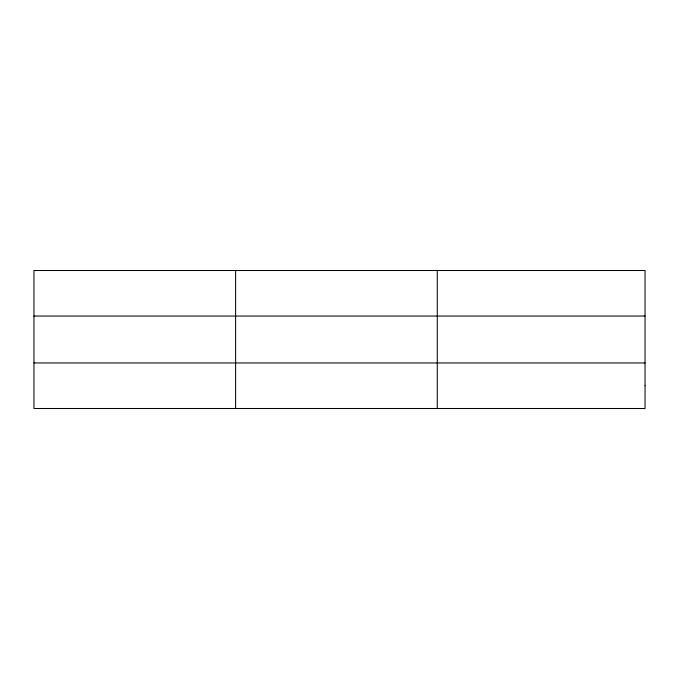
<?xml version="1.0" encoding="UTF-8"?>
<svg xmlns="http://www.w3.org/2000/svg" width="679" height="679" viewBox="0 0 679 679"><rect width="100%" height="100%" fill="white"/><g stroke="black" fill="none" stroke-linecap="round" stroke-linejoin="round"><path stroke-width="1.02" d="M235.613 270.505L235.613 408.495M437.276 270.505L437.276 408.495M33.95 316.041L645.05 316.041M33.95 362.959L645.05 362.959M645.05 385.731L645.05 408.495L33.95 408.495L33.95 270.505L645.05 270.505L645.05 385.731"/></g></svg>
